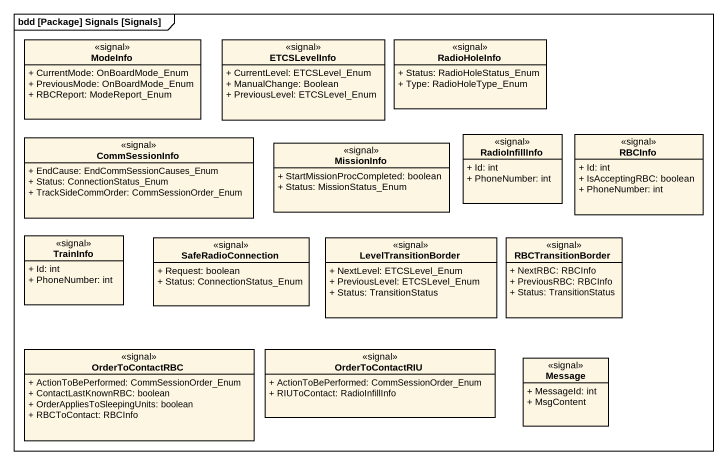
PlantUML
@startuml
mainframe bdd [Package] Signals [Signals]
hide circle
hide empty members
skinparam classAttributeIconSize 0
class ModeInfo <<signal>> {
  + CurrentMode: OnBoardMode_Enum
  + PreviousMode: OnBoardMode_Enum
  + RBCReport: ModeReport_Enum
}
class ETCSLevelInfo <<signal>> {
  + CurrentLevel: ETCSLevel_Enum
  + ManualChange: Boolean
  + PreviousLevel: ETCSLevel_Enum
}
class RadioHoleInfo <<signal>> {
  + Status: RadioHoleStatus_Enum
  + Type: RadioHoleType_Enum
}
class CommSessionInfo <<signal>> {
  + EndCause: EndCommSessionCauses_Enum
  + Status: ConnectionStatus_Enum
  + TrackSideCommOrder: CommSessionOrder_Enum
}
class MissionInfo <<signal>> {
  + StartMissionProcCompleted: boolean
  + Status: MissionStatus_Enum
}
class RadioInfillInfo <<signal>> {
  + Id: int
  + PhoneNumber: int
}
class RBCInfo <<signal>> {
  + Id: int
  + IsAcceptingRBC: boolean
  + PhoneNumber: int
}
class TrainInfo <<signal>> {
  + Id: int
  + PhoneNumber: int
}
class SafeRadioConnection <<signal>> {
  + Request: boolean
  + Status: ConnectionStatus_Enum
}
class LevelTransitionBorder <<signal>> {
  + NextLevel: ETCSLevel_Enum
  + PreviousLevel: ETCSLevel_Enum
  + Status: TransitionStatus
}
class RBCTransitionBorder <<signal>> {
  + NextRBC: RBCInfo
  + PreviousRBC: RBCInfo
  + Status: TransitionStatus
}
class OrderToContactRBC <<signal>> {
  + ActionToBePerformed: CommSessionOrder_Enum
  + ContactLastKnownRBC: boolean
  + OrderAppliesToSleepingUnits: boolean
  + RBCToContact: RBCInfo
}
class OrderToContactRIU <<signal>> {
  + ActionToBePerformed: CommSessionOrder_Enum
  + RIUToContact: RadioInfillInfo
}
class Message <<signal>> {
  + MessageId: int
  + MsgContent
}
@enduml
